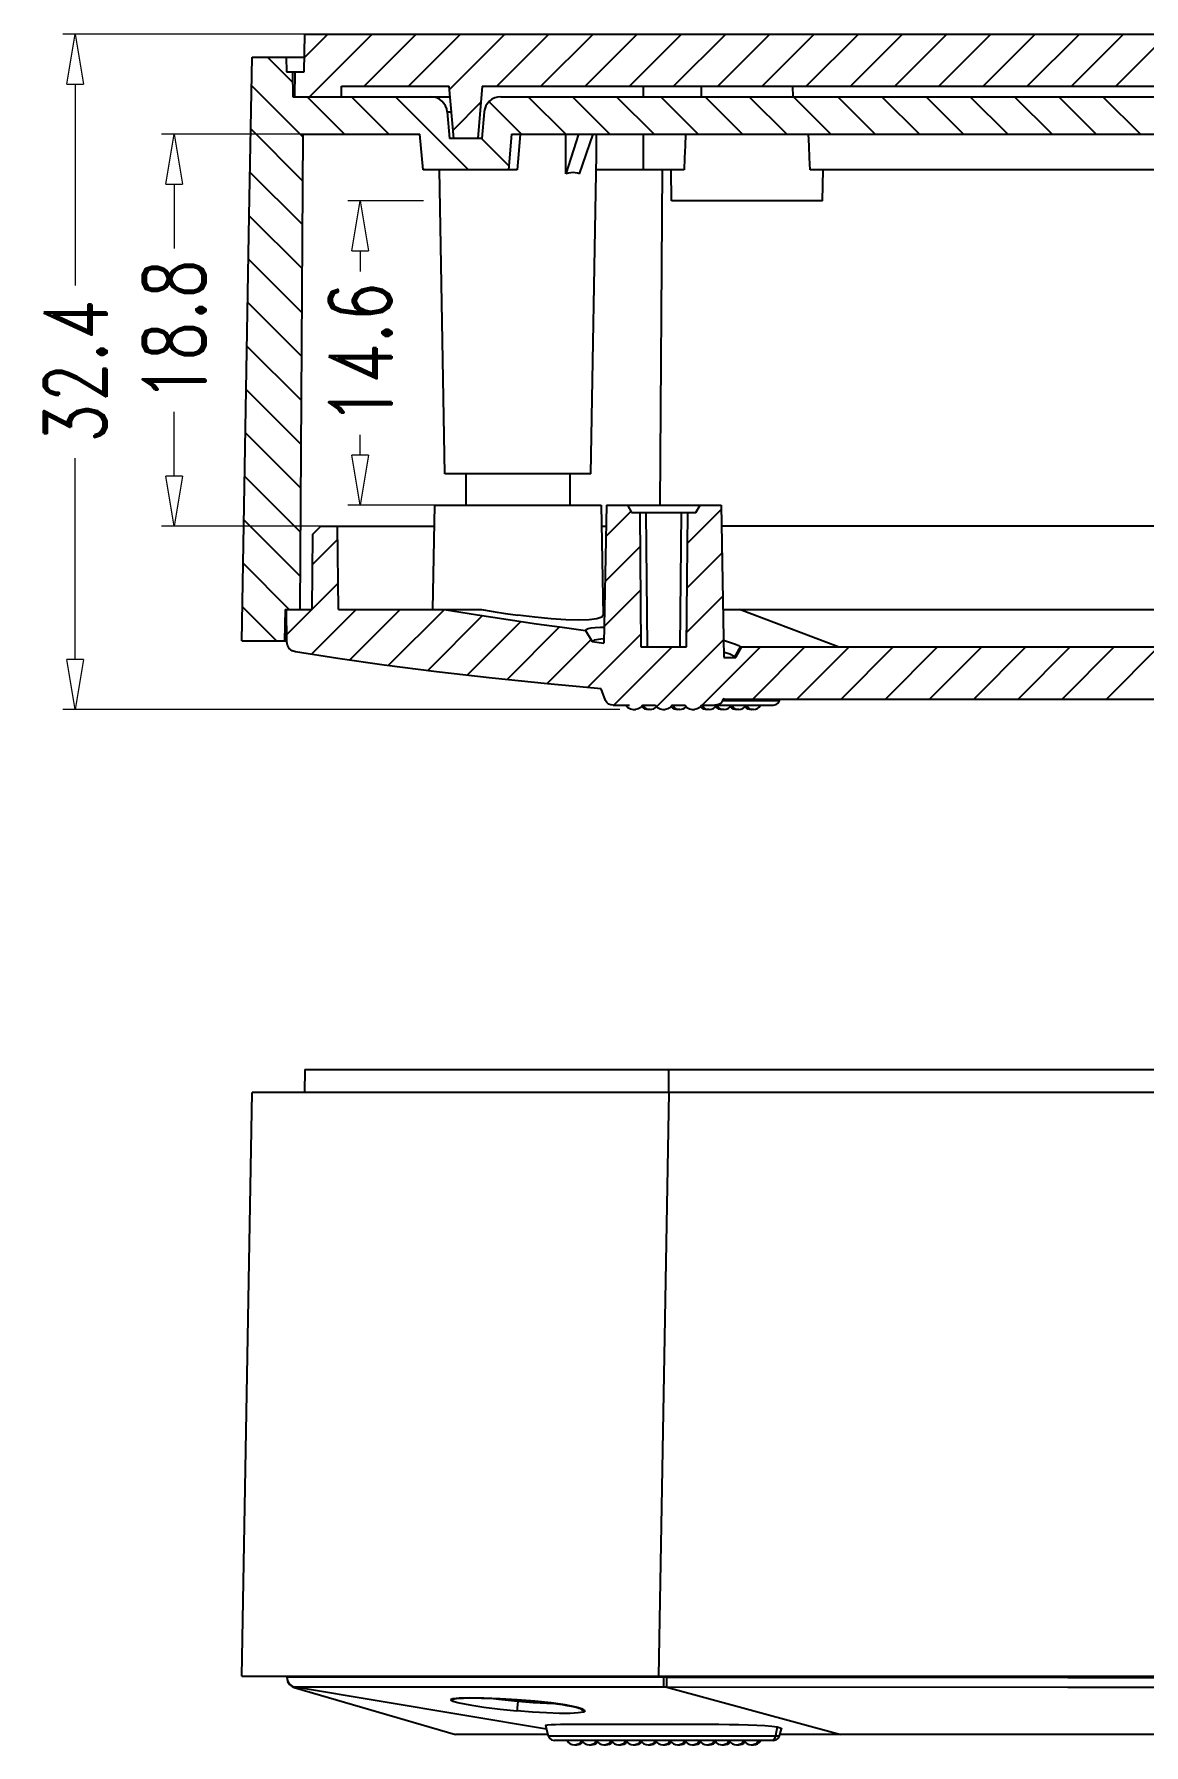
# Model space of a CAD drawing. Header units: millimetres. Extents: x 2698 to 3039, y 1138 to 1364.
# Drawn here: x 2698.3 to 2751.5, y 1155.5 to 1237.5 of the extents above; entities that cross this region are included whole.
import ezdxf

# ---------------------------------------------------------------- set-up
doc = ezdxf.new("R2010")
doc.units = ezdxf.units.MM
doc.layers.add('dim', color=82, linetype='Continuous', lineweight=9)
doc.styles.add('ROMAND', font='romand.shx', dxfattribs={"width": 0.75, "bigfont": 'gbcbig.shx'})
doc.dimstyles.new('YanXiu', dxfattribs={"dimtxt": 2.5, "dimasz": 2.2, "dimexe": 1, "dimexo": 0, "dimgap": 0.66, "dimtad": 0, "dimzin": 9, "dimdsep": 46, "dimtxsty": 'ROMAND', "dimblk": 'CLOSEDBLANK', "dimcen": 0, "dimclrd": 3, "dimclre": 3, "dimclrt": 7, "dimazin": 2, "dimtfac": 1, "dimtofl": 0, "dimtmove": 0, "dimatfit": 3, "dimldrblk": 'CLOSEDBLANK', "dimfxl": 1, "dimlwd": 5, "dimlwe": 5, "dimarcsym": 0})

# ---------------------------------------------------------------- blocks, each defined once
blk = doc.blocks.new('_ClosedBlank')
at = {"color": 0, "linetype": 'ByBlock', "lineweight": -2}
for p, q in [((-1, 0.167), (0, 0)), ((-1, 0.167), (-1, -0.167)), ((0, 0), (-1, -0.167))]:
    blk.add_line(p, q, dxfattribs=at)
blk = doc.blocks.new('*D8')
at = {"layer": 'Defpoints', "color": 0}
for p in [(2716.939, 1229.539), (2713.905, 1214.939), (2717.472, 1214.939)]:
    blk.add_point(p, dxfattribs=at)
at = {"layer": 'dim', "color": 3, "lineweight": 5}
for p, q in [((2716.939, 1229.539), (2713.306, 1229.539)), ((2713.905, 1227.139), (2713.905, 1226.16)), ((2713.905, 1217.339), (2713.905, 1218.318)), ((2717.472, 1214.939), (2713.306, 1214.939))]:
    blk.add_line(p, q, dxfattribs=at)
at = {"layer": 'dim', "color": 3, "lineweight": 5, "xscale": 2.4, "yscale": 2.4, "zscale": 2.4}
for p, rotation in [((2713.905, 1229.539), 90), ((2713.905, 1214.939), 270)]:
    blk.add_blockref('_ClosedBlank', p, dxfattribs=dict(at, rotation=rotation))
at = {"layer": 'dim', "color": 7, "insert": (2713.905, 1222.239), "char_height": 3, "attachment_point": 5, "rotation": 90, "style": 'ROMAND'}
blk.add_mtext('14.6', dxfattribs=at)
blk = doc.blocks.new('*D9')
at = {"layer": 'Defpoints', "color": 0}
for p in [(2704.977, 1232.739), (2711.163, 1232.739), (2712.024, 1213.939)]:
    blk.add_point(p, dxfattribs=at)
at = {"layer": 'dim', "color": 3, "lineweight": 5}
for p, q in [((2711.163, 1232.739), (2704.377, 1232.739)), ((2704.977, 1230.339), (2704.977, 1227.26)), ((2704.977, 1216.339), (2704.977, 1219.418)), ((2712.024, 1213.939), (2704.377, 1213.939))]:
    blk.add_line(p, q, dxfattribs=at)
at = {"layer": 'dim', "color": 3, "lineweight": 5, "xscale": 2.4, "yscale": 2.4, "zscale": 2.4}
for p, rotation in [((2704.977, 1232.739), 90), ((2704.977, 1213.939), 270)]:
    blk.add_blockref('_ClosedBlank', p, dxfattribs=dict(at, rotation=rotation))
at = {"layer": 'dim', "color": 7, "insert": (2704.977, 1223.339), "char_height": 3, "attachment_point": 5, "rotation": 90, "style": 'ROMAND'}
blk.add_mtext('18.8', dxfattribs=at)
blk = doc.blocks.new('*D10')
at = {"layer": 'Defpoints', "color": 0}
for p in [(2711.248, 1237.539), (2700.234, 1205.139), (2726.36, 1205.139)]:
    blk.add_point(p, dxfattribs=at)
at = {"layer": 'dim', "color": 3, "lineweight": 5}
for p, q in [((2711.248, 1237.539), (2699.634, 1237.539)), ((2700.234, 1235.139), (2700.234, 1225.474)), ((2700.234, 1207.539), (2700.234, 1217.204)), ((2726.36, 1205.139), (2699.634, 1205.139))]:
    blk.add_line(p, q, dxfattribs=at)
at = {"layer": 'dim', "color": 3, "lineweight": 5, "xscale": 2.4, "yscale": 2.4, "zscale": 2.4}
for p, rotation in [((2700.234, 1237.539), 90), ((2700.234, 1205.139), 270)]:
    blk.add_blockref('_ClosedBlank', p, dxfattribs=dict(at, rotation=rotation))
at = {"layer": 'dim', "color": 7, "insert": (2700.234, 1221.339), "char_height": 3, "attachment_point": 5, "rotation": 90, "style": 'ROMAND'}
blk.add_mtext('32.4', dxfattribs=at)

msp = doc.modelspace()

# ---------------------------------------------------------------- linework, layer by layer
at = {"color": 7, "linetype": 'Continuous'}
for p, q in [((2711.217, 1235.739), (2711.248, 1237.539)), ((2711.248, 1237.539), (2803.695, 1237.539)), ((2708.582, 1228.832), (2708.716, 1236.439)), ((2708.716, 1236.439), (2711.229, 1236.439)), ((2710.359, 1236.439), (2710.372, 1235.739)), ((2710.372, 1235.739), (2711.217, 1235.739)), ((2710.651, 1235.739), (2710.672, 1234.539)), ((2710.773, 1234.539), (2710.782, 1235.739)), ((2710.672, 1234.539), (2718.22, 1234.539)), ((2713.01, 1234.539), (2713.015, 1235.039)), ((2713.015, 1235.039), (2718.177, 1235.039)), ((2718.395, 1232.539), (2718.177, 1235.039)), ((2719.764, 1235.039), (2719.546, 1232.539)), ((2719.764, 1235.039), (2792.283, 1235.039)), ((2720.654, 1234.539), (2792.352, 1234.539)), ((2727.507, 1234.539), (2727.507, 1235.039)), ((2730.275, 1235.039), (2730.264, 1234.539)), ((2734.677, 1234.539), (2734.666, 1235.039)), ((2718.084, 1233.809), (2718.284, 1233.809)), ((2718.084, 1233.809), (2718.195, 1232.539)), ((2719.857, 1233.809), (2719.746, 1232.539)), ((2711.162, 1232.739), (2711.003, 1209.939)), ((2711.162, 1232.739), (2716.772, 1232.739)), ((2716.921, 1231.039), (2716.772, 1232.739)), ((2719.746, 1232.539), (2718.195, 1232.539)), ((2721.169, 1232.739), (2721.02, 1231.039)), ((2721.169, 1232.739), (2779.77, 1232.739)), ((2721.583, 1232.739), (2721.499, 1231.775)), ((2723.777, 1230.836), (2723.774, 1232.739)), ((2724.38, 1232.739), (2723.777, 1230.836)), ((2724.429, 1230.836), (2725.08, 1232.739)), ((2725.238, 1231.775), (2725.253, 1232.739)), ((2727.507, 1231.039), (2727.507, 1232.739)), ((2721.499, 1231.775), (2721.435, 1231.039)), ((2724.97, 1216.439), (2725.238, 1231.775)), ((2721.435, 1231.039), (2716.921, 1231.039)), ((2717.97, 1216.439), (2717.716, 1231.039)), ((2729.45, 1231.039), (2725.225, 1231.039)), ((2728.4, 1231.039), (2728.287, 1214.94)), ((2728.847, 1229.539), (2728.82, 1231.039)), ((2779.45, 1231.039), (2735.491, 1231.039)), ((2736.094, 1229.539), (2736.12, 1231.039)), ((2736.094, 1229.539), (2728.847, 1229.539)), ((2708.226, 1208.439), (2708.582, 1228.832)), ((2724.97, 1216.439), (2717.97, 1216.439)), ((2718.97, 1216.439), (2718.97, 1214.939)), ((2723.97, 1216.439), (2723.97, 1214.939)), ((2717.47, 1214.939), (2717.383, 1209.939)), ((2717.47, 1214.939), (2725.47, 1214.939)), ((2725.47, 1214.939), (2725.563, 1209.663)), ((2725.72, 1214.939), (2725.605, 1208.319)), ((2725.72, 1214.939), (2731.22, 1214.939)), ((2726.729, 1214.939), (2726.931, 1214.589)), ((2730.01, 1214.589), (2730.212, 1214.939)), ((2731.22, 1214.939), (2731.348, 1207.644)), ((2726.931, 1214.589), (2730.01, 1214.589)), ((2727.32, 1214.589), (2727.377, 1208.139)), ((2727.62, 1214.589), (2727.677, 1208.139)), ((2729.264, 1208.139), (2729.32, 1214.589)), ((2729.564, 1208.139), (2729.62, 1214.589)), ((2711.619, 1213.539), (2711.588, 1209.939)), ((2711.619, 1213.539), (2712.023, 1213.939)), ((2712.023, 1213.939), (2717.453, 1213.939)), ((2712.858, 1209.939), (2712.823, 1213.939)), ((2725.488, 1213.939), (2725.703, 1213.939)), ((2783.703, 1213.939), (2731.238, 1213.939)), ((2710.303, 1209.939), (2710.276, 1208.439)), ((2710.303, 1209.939), (2711.588, 1209.939)), ((2710.384, 1208.389), (2710.372, 1209.939)), ((2712.858, 1209.939), (2719.734, 1209.939)), ((2725.558, 1209.939), (2725.633, 1209.939)), ((2731.308, 1209.939), (2783.633, 1209.939)), ((2736.837, 1208.139), (2732.103, 1209.939)), ((2708.226, 1208.439), (2710.384, 1208.439)), ((2724.721, 1208.933), (2725.033, 1208.392)), ((2725.033, 1208.392), (2725.605, 1208.319)), ((2712.826, 1207.582), (2710.801, 1207.901)), ((2715.052, 1207.266), (2712.826, 1207.582)), ((2727.377, 1208.139), (2729.564, 1208.139)), ((2731.642, 1207.79), (2731.344, 1207.887)), ((2731.348, 1207.644), (2731.394, 1207.639)), ((2731.394, 1207.639), (2731.932, 1207.639)), ((2731.889, 1207.662), (2731.642, 1207.79)), ((2731.889, 1207.662), (2732.16, 1208.139)), ((2731.895, 1207.654), (2731.889, 1207.662)), ((2731.932, 1207.639), (2732.22, 1208.139)), ((2732.16, 1208.139), (2772.471, 1208.139)), ((2717.569, 1206.945), (2715.052, 1207.266)), ((2720.239, 1206.639), (2717.569, 1206.945)), ((2722.888, 1206.367), (2720.239, 1206.639)), ((2725.475, 1206.126), (2722.888, 1206.367)), ((2725.675, 1205.561), (2725.475, 1206.126)), ((2726.052, 1205.339), (2726.836, 1205.339)), ((2727.012, 1205.139), (2727.118, 1205.139)), ((2727.465, 1205.339), (2728.079, 1205.339)), ((2727.489, 1205.339), (2727.552, 1205.233)), ((2727.552, 1205.233), (2727.637, 1205.163)), ((2727.637, 1205.163), (2727.734, 1205.139)), ((2727.825, 1205.139), (2727.72, 1205.139)), ((2728.294, 1205.161), (2728.426, 1205.139)), ((2728.426, 1205.139), (2728.532, 1205.139)), ((2728.879, 1205.339), (2729.493, 1205.339)), ((2728.903, 1205.339), (2728.967, 1205.233)), ((2728.967, 1205.233), (2729.052, 1205.163)), ((2729.052, 1205.163), (2729.148, 1205.139)), ((2729.239, 1205.139), (2729.134, 1205.139)), ((2729.84, 1205.139), (2729.946, 1205.139)), ((2730.293, 1205.339), (2730.202, 1205.231)), ((2730.293, 1205.339), (2733.738, 1205.339)), ((2730.318, 1205.339), (2730.381, 1205.233)), ((2730.381, 1205.233), (2730.466, 1205.163)), ((2730.466, 1205.163), (2730.563, 1205.139)), ((2730.653, 1205.139), (2730.549, 1205.139)), ((2731.025, 1205.339), (2731.088, 1205.233)), ((2731.088, 1205.233), (2731.173, 1205.163)), ((2731.173, 1205.163), (2731.27, 1205.139)), ((2731.36, 1205.139), (2731.256, 1205.139)), ((2731.327, 1205.644), (2731.298, 1205.561)), ((2731.298, 1205.561), (2734.028, 1205.561)), ((2731.393, 1205.639), (2731.327, 1205.644)), ((2731.393, 1205.639), (2780.893, 1205.639)), ((2731.732, 1205.339), (2731.795, 1205.233)), ((2731.795, 1205.233), (2731.88, 1205.163)), ((2731.88, 1205.163), (2731.977, 1205.139)), ((2732.068, 1205.139), (2731.963, 1205.139)), ((2732.439, 1205.339), (2732.502, 1205.233)), ((2732.502, 1205.233), (2732.587, 1205.163)), ((2732.587, 1205.163), (2732.684, 1205.139)), ((2732.775, 1205.139), (2732.67, 1205.139)), ((2734.028, 1205.561), (2734.048, 1205.639)), ((2711.248, 1187.861), (2711.229, 1186.761)), ((2711.248, 1187.861), (2803.696, 1187.861)), ((2728.716, 1186.761), (2728.716, 1187.861)), ((2708.228, 1158.761), (2708.716, 1186.761)), ((2806.228, 1186.761), (2708.716, 1186.761)), ((2728.713, 1186.761), (2728.225, 1158.761)), ((2708.228, 1158.761), (2806.716, 1158.761)), ((2710.385, 1158.762), (2710.385, 1158.711)), ((2710.386, 1158.685), (2710.423, 1158.502)), ((2710.423, 1158.502), (2710.515, 1158.355)), ((2710.636, 1158.281), (2710.802, 1158.222)), ((2710.746, 1158.209), (2718.472, 1155.961)), ((2710.803, 1158.222), (2710.801, 1158.222)), ((2722.846, 1156.204), (2710.803, 1158.222)), ((2722.285, 1158.719), (2725.606, 1158.715)), ((2725.606, 1158.715), (2728.472, 1158.711)), ((2728.47, 1158.222), (2728.471, 1158.761)), ((2728.615, 1158.711), (2728.471, 1158.711)), ((2728.614, 1158.222), (2728.615, 1158.711)), ((2728.614, 1158.221), (2736.962, 1155.96)), ((2718.409, 1157.638), (2718.238, 1157.617)), ((2718.238, 1157.617), (2718.345, 1157.549)), ((2718.47, 1157.674), (2718.409, 1157.638)), ((2720.619, 1157.669), (2719.839, 1157.7)), ((2720.284, 1157.683), (2720.699, 1157.63)), ((2721.443, 1157.619), (2720.619, 1157.669)), ((2720.699, 1157.63), (2721.472, 1157.55)), ((2722.281, 1157.55), (2721.443, 1157.619)), ((2721.443, 1157.617), (2721.443, 1157.619)), ((2721.443, 1157.617), (2721.611, 1157.605)), ((2721.472, 1157.55), (2721.458, 1157.383)), ((2723.066, 1157.466), (2722.281, 1157.55)), ((2723.744, 1157.371), (2723.066, 1157.466)), ((2724.264, 1157.27), (2723.744, 1157.371)), ((2722.932, 1155.961), (2718.472, 1155.961)), ((2722.796, 1156.389), (2722.932, 1155.883)), ((2722.932, 1155.883), (2734.029, 1155.883)), ((2726.865, 1156.447), (2727.397, 1156.447)), ((2733.74, 1155.661), (2733.872, 1155.692)), ((2733.908, 1156.318), (2733.826, 1155.883)), ((2733.872, 1155.692), (2733.977, 1155.778)), ((2733.977, 1155.778), (2734.029, 1155.883)), ((2734.029, 1155.883), (2734.122, 1156.227)), ((2780.894, 1155.961), (2734.05, 1155.961)), ((2733.74, 1155.661), (2723.221, 1155.661)), ((2724.182, 1155.461), (2724.294, 1155.461)), ((2724.373, 1155.485), (2724.276, 1155.461)), ((2724.458, 1155.554), (2724.373, 1155.485)), ((2724.521, 1155.661), (2724.458, 1155.554)), ((2724.889, 1155.461), (2725.001, 1155.461)), ((2725.08, 1155.485), (2724.983, 1155.461)), ((2725.165, 1155.554), (2725.08, 1155.485)), ((2725.228, 1155.661), (2725.165, 1155.554)), ((2725.596, 1155.461), (2725.708, 1155.461)), ((2725.787, 1155.485), (2725.69, 1155.461)), ((2725.872, 1155.554), (2725.787, 1155.485)), ((2725.935, 1155.661), (2725.872, 1155.554)), ((2726.303, 1155.461), (2726.415, 1155.461)), ((2726.494, 1155.485), (2726.397, 1155.461)), ((2726.579, 1155.554), (2726.494, 1155.485)), ((2726.642, 1155.661), (2726.579, 1155.554)), ((2727.01, 1155.461), (2727.122, 1155.461)), ((2727.201, 1155.485), (2727.104, 1155.461)), ((2727.286, 1155.554), (2727.201, 1155.485)), ((2727.349, 1155.661), (2727.286, 1155.554)), ((2727.717, 1155.461), (2727.829, 1155.461)), ((2727.908, 1155.485), (2727.811, 1155.461)), ((2727.993, 1155.554), (2727.908, 1155.485)), ((2728.056, 1155.661), (2727.993, 1155.554)), ((2728.425, 1155.461), (2728.537, 1155.461)), ((2728.615, 1155.485), (2728.518, 1155.461)), ((2728.7, 1155.554), (2728.615, 1155.485)), ((2728.763, 1155.661), (2728.7, 1155.554)), ((2729.132, 1155.461), (2729.244, 1155.461)), ((2729.322, 1155.485), (2729.226, 1155.461)), ((2729.407, 1155.554), (2729.322, 1155.485)), ((2729.471, 1155.661), (2729.407, 1155.554)), ((2729.839, 1155.461), (2729.951, 1155.461)), ((2730.029, 1155.485), (2729.933, 1155.461)), ((2730.114, 1155.554), (2730.029, 1155.485)), ((2730.178, 1155.661), (2730.114, 1155.554)), ((2730.546, 1155.461), (2730.658, 1155.461)), ((2730.737, 1155.485), (2730.64, 1155.461)), ((2731.253, 1155.461), (2731.365, 1155.461)), ((2731.444, 1155.485), (2731.347, 1155.461)), ((2731.529, 1155.554), (2731.444, 1155.485)), ((2731.592, 1155.661), (2731.529, 1155.554)), ((2731.96, 1155.461), (2732.072, 1155.461)), ((2732.151, 1155.485), (2732.054, 1155.461)), ((2732.236, 1155.554), (2732.151, 1155.485)), ((2732.299, 1155.661), (2732.236, 1155.554)), ((2732.667, 1155.461), (2732.779, 1155.461)), ((2732.858, 1155.485), (2732.761, 1155.461))]:
    msp.add_line(p, q, dxfattribs=at)
at = {"color": 40, "linetype": 'Continuous'}
for p, q in [((2712.354, 1237.539), (2711.228, 1236.414)), ((2714.475, 1237.539), (2711.475, 1234.539)), ((2716.596, 1237.539), (2714.096, 1235.039)), ((2718.718, 1237.539), (2716.218, 1235.039)), ((2720.839, 1237.539), (2718.19, 1234.89)), ((2722.96, 1237.539), (2720.46, 1235.039)), ((2725.082, 1237.539), (2722.582, 1235.039)), ((2727.203, 1237.539), (2724.703, 1235.039)), ((2729.324, 1237.539), (2726.824, 1235.039)), ((2731.446, 1237.539), (2728.946, 1235.039)), ((2733.567, 1237.539), (2731.067, 1235.039)), ((2735.688, 1237.539), (2733.188, 1235.039)), ((2737.81, 1237.539), (2735.31, 1235.039)), ((2739.931, 1237.539), (2737.431, 1235.039)), ((2742.052, 1237.539), (2739.552, 1235.039)), ((2744.173, 1237.539), (2741.673, 1235.039)), ((2746.295, 1237.539), (2743.795, 1235.039)), ((2748.416, 1237.539), (2745.916, 1235.039)), ((2750.537, 1237.539), (2748.037, 1235.039)), ((2752.659, 1237.539), (2750.159, 1235.039)), ((2709.461, 1236.439), (2710.659, 1235.241)), ((2708.692, 1235.086), (2711.161, 1232.618)), ((2711.361, 1234.539), (2713.161, 1232.739)), ((2713.482, 1234.539), (2715.282, 1232.739)), ((2715.604, 1234.539), (2719.104, 1231.039)), ((2721.968, 1234.539), (2723.768, 1232.739)), ((2724.089, 1234.539), (2725.889, 1232.739)), ((2726.21, 1234.539), (2728.01, 1232.739)), ((2728.331, 1234.539), (2730.131, 1232.739)), ((2730.453, 1234.539), (2732.253, 1232.739)), ((2732.574, 1234.539), (2734.374, 1232.739)), ((2734.695, 1234.539), (2736.495, 1232.739)), ((2736.817, 1234.539), (2738.617, 1232.739)), ((2738.938, 1234.539), (2740.738, 1232.739)), ((2741.059, 1234.539), (2742.859, 1232.739)), ((2743.181, 1234.539), (2744.981, 1232.739)), ((2745.302, 1234.539), (2747.102, 1232.739)), ((2747.423, 1234.539), (2749.223, 1232.739)), ((2749.545, 1234.539), (2751.345, 1232.739)), ((2719.697, 1234.276), (2718.36, 1232.939)), ((2720.089, 1234.296), (2721.646, 1232.739)), ((2708.656, 1233.002), (2711.146, 1230.511)), ((2719.725, 1232.539), (2721.037, 1231.227)), ((2708.619, 1230.917), (2711.132, 1228.404)), ((2716.915, 1231.107), (2716.982, 1231.039)), ((2708.582, 1228.832), (2711.117, 1226.298)), ((2708.546, 1226.748), (2711.102, 1224.191)), ((2708.509, 1224.663), (2711.087, 1222.085)), ((2708.473, 1222.578), (2711.073, 1219.978)), ((2708.436, 1220.493), (2711.058, 1217.871)), ((2708.4, 1218.408), (2711.043, 1215.765)), ((2708.364, 1216.323), (2711.029, 1213.658)), ((2708.327, 1214.238), (2711.014, 1211.551)), ((2726.899, 1214.645), (2725.694, 1213.44)), ((2731.224, 1214.727), (2729.608, 1213.11)), ((2712.829, 1213.302), (2711.607, 1212.08)), ((2727.335, 1212.959), (2725.657, 1211.281)), ((2731.261, 1212.642), (2729.589, 1210.97)), ((2708.291, 1212.153), (2710.505, 1209.939)), ((2712.847, 1211.199), (2711.588, 1209.94)), ((2727.353, 1210.856), (2725.619, 1209.122)), ((2708.255, 1210.068), (2709.884, 1208.439)), ((2711.587, 1209.939), (2710.381, 1208.733)), ((2713.708, 1209.939), (2711.552, 1207.783)), ((2715.83, 1209.939), (2713.392, 1207.502)), ((2717.949, 1209.937), (2715.252, 1207.24)), ((2731.297, 1210.557), (2729.57, 1208.83)), ((2719.774, 1209.641), (2717.133, 1207)), ((2721.617, 1209.362), (2719.032, 1206.777)), ((2723.475, 1209.099), (2720.943, 1206.567)), ((2724.98, 1208.483), (2722.867, 1206.369)), ((2727.371, 1208.753), (2724.807, 1206.189)), ((2731.333, 1208.472), (2728.135, 1205.273)), ((2728.879, 1208.139), (2726.079, 1205.339)), ((2733.121, 1208.139), (2730.321, 1205.339)), ((2735.243, 1208.139), (2732.743, 1205.639)), ((2737.364, 1208.139), (2734.864, 1205.639)), ((2739.485, 1208.139), (2736.985, 1205.639)), ((2741.607, 1208.139), (2739.107, 1205.639)), ((2743.728, 1208.139), (2741.228, 1205.639)), ((2745.849, 1208.139), (2743.349, 1205.639)), ((2747.971, 1208.139), (2745.471, 1205.639)), ((2750.092, 1208.139), (2747.592, 1205.639)), ((2752.213, 1208.139), (2749.713, 1205.639))]:
    msp.add_line(p, q, dxfattribs=at)
at = {"color": 7, "linetype": 'Continuous'}
for points in [[(2729.52, 1232.739), (2729.496, 1232.181), (2729.473, 1231.614), (2729.45, 1231.039)], [(2735.491, 1231.039), (2735.468, 1231.614), (2735.445, 1232.181), (2735.421, 1232.739)], [(2724.124, 1230.9), (2724.014, 1230.893), (2723.898, 1230.872), (2723.777, 1230.836)], [(2724.429, 1230.836), (2724.331, 1230.872), (2724.229, 1230.893), (2724.124, 1230.9)], [(2717.94, 1209.939), (2719.54, 1209.677), (2721.014, 1209.45), (2722.366, 1209.253), (2723.6, 1209.082), (2724.721, 1208.933)], [(2719.734, 1209.939), (2720.293, 1209.84), (2720.876, 1209.747), (2721.47, 1209.662)], [(2725.563, 1209.662), (2725.494, 1209.569), (2725.266, 1209.494), (2724.893, 1209.447), (2724.39, 1209.43), (2723.775, 1209.444), (2723.069, 1209.489), (2722.292, 1209.562), (2721.47, 1209.662)], [(2724.721, 1208.933), (2724.75, 1208.979), (2724.84, 1209.017), (2724.987, 1209.048), (2725.188, 1209.07), (2725.44, 1209.085), (2725.618, 1209.088)], [(2710.802, 1207.9), (2710.639, 1207.958), (2710.504, 1208.068), (2710.415, 1208.219), (2710.384, 1208.39)], [(2725.609, 1208.524), (2725.447, 1208.518), (2725.14, 1208.469), (2725.033, 1208.392)], [(2731.334, 1208.456), (2731.48, 1208.417), (2731.727, 1208.341), (2731.921, 1208.268)], [(2731.921, 1208.268), (2732.065, 1208.201), (2732.16, 1208.139)], [(2731.902, 1207.639), (2731.899, 1207.647), (2731.895, 1207.654)], [(2726.052, 1205.339), (2725.934, 1205.354), (2725.826, 1205.396), (2725.735, 1205.465), (2725.675, 1205.561)], [(2726.665, 1205.339), (2726.756, 1205.231), (2726.88, 1205.161), (2727.012, 1205.139)], [(2727.465, 1205.339), (2727.374, 1205.231), (2727.251, 1205.162), (2727.118, 1205.139)], [(2728.079, 1205.339), (2728.171, 1205.231), (2728.294, 1205.161)], [(2728.879, 1205.339), (2728.788, 1205.231), (2728.665, 1205.162), (2728.532, 1205.139)], [(2729.493, 1205.339), (2729.585, 1205.231), (2729.708, 1205.161), (2729.84, 1205.139)], [(2730.202, 1205.231), (2730.08, 1205.162), (2729.946, 1205.139)], [(2731.298, 1205.561), (2731.238, 1205.465), (2731.147, 1205.396), (2731.039, 1205.354), (2730.922, 1205.339)], [(2733.738, 1205.339), (2733.871, 1205.37), (2733.976, 1205.457), (2734.028, 1205.561)], [(2710.383, 1158.714), (2710.658, 1158.718), (2711.475, 1158.721), (2712.807, 1158.723), (2714.616, 1158.724), (2716.845, 1158.723), (2719.428, 1158.722), (2722.285, 1158.719)], [(2710.383, 1158.713), (2710.414, 1158.542), (2710.502, 1158.392), (2710.636, 1158.281)], [(2710.515, 1158.355), (2710.639, 1158.256), (2710.746, 1158.21)], [(2710.803, 1158.222), (2710.757, 1158.211), (2710.746, 1158.209)], [(2728.614, 1158.222), (2725.402, 1158.226), (2722.431, 1158.229), (2719.646, 1158.23), (2717.129, 1158.231), (2714.956, 1158.231), (2713.19, 1158.23), (2711.885, 1158.229), (2711.08, 1158.226), (2710.802, 1158.222)], [(2786.33, 1158.222), (2767.1, 1158.211), (2747.862, 1158.211), (2728.614, 1158.221)], [(2728.615, 1158.711), (2747.853, 1158.69), (2767.091, 1158.69)], [(2718.659, 1157.698), (2718.345, 1157.667), (2718.238, 1157.617)], [(2718.345, 1157.549), (2718.658, 1157.466), (2719.167, 1157.371), (2719.84, 1157.272), (2720.62, 1157.175), (2721.429, 1157.091)], [(2718.449, 1157.671), (2718.447, 1157.67), (2718.465, 1157.674), (2718.521, 1157.682), (2718.608, 1157.69), (2718.725, 1157.697), (2718.87, 1157.703), (2719.043, 1157.706), (2719.242, 1157.707), (2719.468, 1157.706), (2719.72, 1157.701), (2719.996, 1157.693), (2720.294, 1157.682), (2720.613, 1157.668), (2720.949, 1157.649), (2721.299, 1157.627), (2721.443, 1157.617)], [(2719.839, 1157.7), (2719.167, 1157.71), (2718.659, 1157.698)], [(2721.458, 1157.383), (2721.446, 1157.241), (2721.435, 1157.137), (2721.429, 1157.091)], [(2721.472, 1157.55), (2722.2, 1157.491), (2722.863, 1157.454), (2723.198, 1157.446)], [(2722, 1157.574), (2722.371, 1157.54), (2722.72, 1157.504), (2723.042, 1157.466), (2723.335, 1157.428), (2723.598, 1157.39), (2723.828, 1157.352), (2724.025, 1157.316), (2724.188, 1157.281), (2724.315, 1157.249), (2724.405, 1157.222), (2724.425, 1157.215)], [(2724.706, 1157.087), (2724.617, 1157.028), (2724.369, 1156.988), (2723.978, 1156.967), (2723.464, 1156.968), (2722.853, 1156.989), (2722.172, 1157.03), (2721.429, 1157.091)], [(2724.706, 1157.087), (2724.594, 1157.173), (2724.264, 1157.27)], [(2724.422, 1157.216), (2724.534, 1157.133), (2724.706, 1157.087)], [(2722.797, 1156.389), (2722.817, 1156.406), (2722.91, 1156.422), (2723.066, 1156.432), (2723.271, 1156.439), (2723.52, 1156.444), (2723.814, 1156.447), (2724.149, 1156.448), (2724.523, 1156.449)], [(2722.932, 1155.883), (2722.984, 1155.778), (2723.089, 1155.692), (2723.222, 1155.661)], [(2724.523, 1156.449), (2725.375, 1156.448), (2726.865, 1156.447)], [(2727.397, 1156.447), (2729.03, 1156.449), (2729.571, 1156.449), (2730.103, 1156.448), (2730.619, 1156.447), (2731.12, 1156.445), (2731.606, 1156.44), (2732.072, 1156.433), (2732.517, 1156.422), (2732.938, 1156.406), (2733.327, 1156.383), (2733.66, 1156.353), (2733.908, 1156.318)], [(2733.826, 1155.883), (2733.784, 1155.769), (2733.712, 1155.69), (2733.621, 1155.661)], [(2733.908, 1156.318), (2734.056, 1156.28), (2734.12, 1156.241), (2734.122, 1156.227)], [(2730.885, 1155.661), (2730.822, 1155.554), (2730.737, 1155.485)], [(2733.006, 1155.661), (2732.943, 1155.554), (2732.858, 1155.485)]]:
    msp.add_lwpolyline(points, dxfattribs=at)
for centre, radius, start, end in [((2717.287, 1233.739), 0.8, 5, 90), ((2720.654, 1233.739), 0.8, 90, 175), ((2727.718, 1205.539), 0.4, 220.35967, 270.94169), ((2727.826, 1205.539), 0.4, 269.05832, 319.64801), ((2729.133, 1205.539), 0.4, 220.35967, 270.94168), ((2729.24, 1205.539), 0.4, 269.05831, 319.64801), ((2730.547, 1205.539), 0.4, 220.35967, 270.94169), ((2730.654, 1205.539), 0.4, 269.05831, 329.99996), ((2731.254, 1205.539), 0.4, 220.36314, 270.94169), ((2731.361, 1205.539), 0.4, 269.05832, 329.99996), ((2731.961, 1205.539), 0.4, 220.36314, 270.94168), ((2732.068, 1205.539), 0.4, 269.05832, 329.99996), ((2732.668, 1205.539), 0.4, 220.36314, 270.94168), ((2732.775, 1205.539), 0.4, 269.05832, 329.99996), ((2724.184, 1155.861), 0.4, 210.00004, 270.94168), ((2724.292, 1155.861), 0.4, 269.05832, 319.63754), ((2724.891, 1155.861), 0.4, 209.99994, 270.94169), ((2724.999, 1155.861), 0.4, 269.05832, 319.63754), ((2725.599, 1155.861), 0.4, 209.99994, 270.94169), ((2725.706, 1155.861), 0.4, 269.05832, 319.63754), ((2726.306, 1155.861), 0.4, 209.99994, 270.94168), ((2726.413, 1155.861), 0.4, 269.05832, 319.63754), ((2727.013, 1155.861), 0.4, 209.99994, 270.94168), ((2727.12, 1155.861), 0.4, 269.0583, 319.63754), ((2727.72, 1155.861), 0.4, 209.99994, 270.94169), ((2727.827, 1155.861), 0.4, 269.05832, 319.63754), ((2728.427, 1155.861), 0.4, 209.99994, 270.94168), ((2728.534, 1155.861), 0.4, 269.05832, 319.63754), ((2729.134, 1155.861), 0.4, 209.99994, 270.94169), ((2729.241, 1155.861), 0.4, 269.05831, 319.63754), ((2729.841, 1155.861), 0.4, 209.99994, 270.94168), ((2729.948, 1155.861), 0.4, 269.05831, 319.63754), ((2730.548, 1155.861), 0.4, 209.99994, 270.94169), ((2730.655, 1155.861), 0.4, 269.05831, 330.00005), ((2731.255, 1155.861), 0.4, 220.36246, 270.94169), ((2731.363, 1155.861), 0.4, 269.05832, 319.63754), ((2731.963, 1155.861), 0.4, 209.99994, 270.94168), ((2732.07, 1155.861), 0.4, 269.05832, 319.63754), ((2732.67, 1155.861), 0.4, 209.99994, 270.94168), ((2732.777, 1155.861), 0.4, 269.05832, 329.99996)]:
    msp.add_arc(centre, radius, start, end, dxfattribs=at)

# ---------------------------------------------------------------- dimensions: what is measured, and where the dimension line sits
at = {"layer": 'dim'}
for base, p1, p2, picture, middle in [((2700.234, 1205.139), (2711.248, 1237.539), (2726.36, 1205.139), '*D10', (2700.234, 1221.339)), ((2704.977, 1232.739), (2712.024, 1213.939), (2711.163, 1232.739), '*D9', (2704.977, 1223.339)), ((2713.905, 1214.939), (2716.939, 1229.539), (2717.472, 1214.939), '*D8', (2713.905, 1222.239))]:
    dim = msp.add_linear_dim(base=base, p1=p1, p2=p2, angle=90, dimstyle='YanXiu', override={"dimtxt": 3, "dimasz": 2.4, "dimexe": 0.5997, "dimgap": 0.5997}, dxfattribs=at)
    dim.commit()
    dim.dimension.update_dxf_attribs({"geometry": picture, "text_midpoint": middle})

doc.saveas('drawing.dxf')
